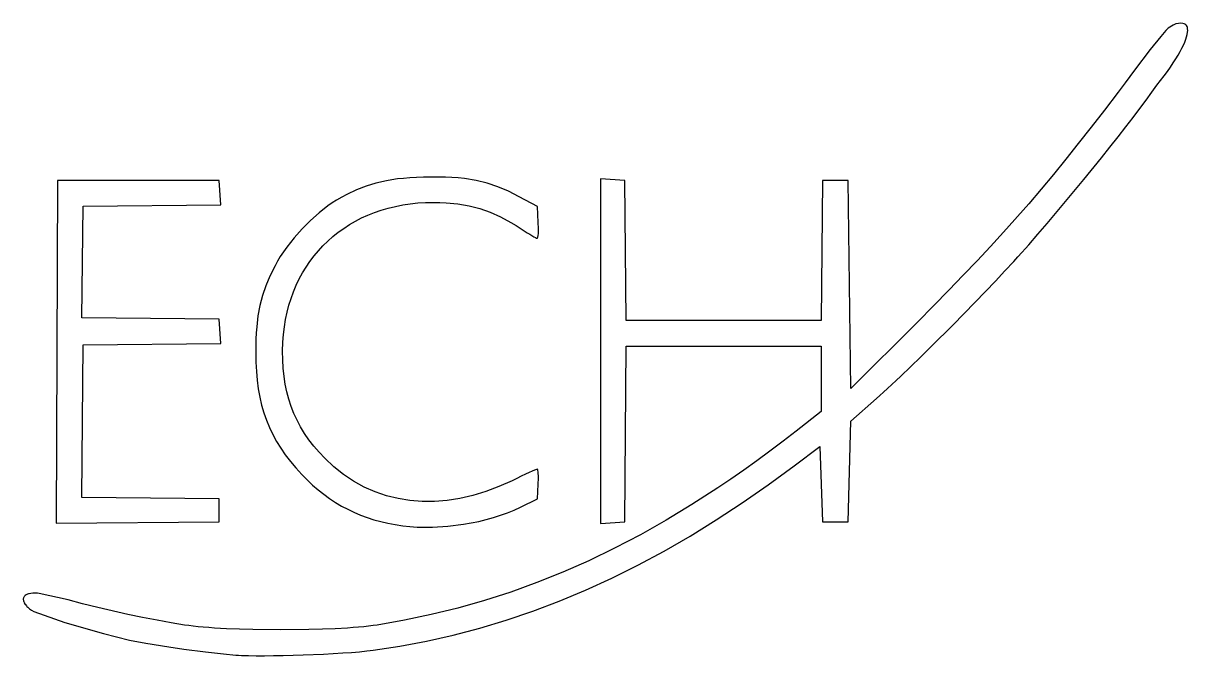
# Model space of a CAD drawing. Extents: x -6 to 160, y 42 to 89.
# Drawn here: x 83.4 to 159.6, y 41.9 to 83.3 of the extents above; entities that cross this region are included whole.
import ezdxf

# ---------------------------------------------------------------- set-up
doc = ezdxf.new("R2010")
doc.units = 0
doc.layers.get('0').update_dxf_attribs({"linetype": 'CONTINUOUS'})

msp = doc.modelspace()

# ---------------------------------------------------------------- linework, layer by layer
at = {"color": 7}
for points in [[(99.81375, 41.876258), (100.44225, 41.886832), (101.75475, 41.923725), (103.0785, 41.979157), (103.71975, 42.012907), (104.33475, 42.050332), (104.913, 42.091057), (105.44475, 42.134707), (105.921, 42.180908), (106.1355, 42.204825), (106.332, 42.22935), (108.084, 42.493583), (109.8315, 42.822832), (111.5745, 43.2171), (113.313, 43.676558), (115.047, 44.201183), (116.77725, 44.791058), (118.503, 45.446332), (120.22575, 46.167082), (121.94475, 46.9533), (123.66, 47.80515), (125.37225, 48.722626), (127.0815, 49.705867), (128.7885, 50.754892), (130.49175, 51.869842), (132.1935, 53.050793), (133.89225, 54.297742), (135.57225, 55.564335), (135.74025, 50.629267), (137.42025, 50.629267), (137.58825, 57.220125), (139.26825, 58.6959), (139.497, 58.89915), (139.743, 59.12085), (140.004, 59.359875), (140.27925, 59.6151), (140.56725, 59.885475), (140.868, 60.1698), (141.50025, 60.7758), (142.16775, 61.424175), (142.86075, 62.105925), (144.28875, 63.5334), (145.71375, 64.98615), (146.40225, 65.6994), (147.063, 66.391875), (147.687, 67.05465), (148.266, 67.678725), (148.53525, 67.973325), (148.79025, 68.25495), (149.0295, 68.522325), (149.2515, 68.7744), (149.84325, 69.4569), (150.44325, 70.157175), (151.6515, 71.592225), (152.8485, 73.042125), (154.0035, 74.4696), (154.557, 75.163275), (155.08875, 75.837375), (155.59575, 76.487175), (156.07425, 77.10795), (156.5205, 77.6952), (156.9315, 78.2442), (157.30275, 78.75015), (157.6305, 79.20855), (157.875, 79.52265), (158.10375, 79.825875), (158.31675, 80.118225), (158.514, 80.399625), (158.69625, 80.66985), (158.862, 80.9286), (159.012, 81.17565), (159.14625, 81.410625), (159.26325, 81.633075), (159.36525, 81.842475), (159.45, 82.0383), (159.51975, 82.220025), (159.57375, 82.386975), (159.61275, 82.538625), (159.63675, 82.6746), (159.64725, 82.794675), (159.64425, 82.898775), (159.62925, 82.9872), (159.603, 83.060625), (159.5655, 83.1201), (159.51975, 83.16705), (159.46575, 83.2029), (159.405, 83.229375), (159.33825, 83.2479), (159.19275, 83.26545), (159.036, 83.259375), (158.871, 83.2245), (158.69925, 83.1492), (158.3655, 82.9374), (158.21625, 82.783425), (157.88325, 82.4007), (157.19475, 81.545925), (156.1665, 80.202525), (155.54775, 79.374975), (155.08725, 78.762375), (154.19175, 77.584575), (153.327, 76.463625), (152.487, 75.392175), (151.6635, 74.363025), (150.852, 73.368825), (150.04575, 72.40215), (149.238, 71.455725), (147.59325, 69.594375), (146.74425, 68.66475), (145.86825, 67.72605), (144.95925, 66.770925), (144.01125, 65.792175), (143.0175, 64.7823), (141.972, 63.7341), (137.5875, 59.365875), (137.42025, 72.9747), (135.74025, 72.9747), (135.65025, 63.8181), (122.89275, 63.8181), (122.8035, 72.9747), (121.20675, 73.077075), (121.20675, 50.526893), (122.8035, 50.629267), (122.892, 62.138025), (135.65625, 62.138025), (135.65625, 57.846975), (134.01825, 56.567625), (133.158, 55.903875), (132.3, 55.258493), (131.445, 54.631417), (130.59225, 54.022568), (129.74175, 53.431717), (128.892, 52.858792), (128.0445, 52.303725), (127.19775, 51.766343), (125.50725, 50.744318), (123.819, 49.791593), (122.13, 48.907493), (120.4395, 48.090901), (118.74375, 47.3409), (117.04275, 46.656683), (115.33275, 46.037175), (113.613, 45.481583), (111.8805, 44.988833), (110.13375, 44.558107), (108.37125, 44.188432), (106.59, 43.8789), (106.3215, 43.840058), (106.02825, 43.803758), (105.7125, 43.76985), (105.37575, 43.73859), (105.02025, 43.7097), (104.64675, 43.683383), (103.85325, 43.638233), (103.008, 43.603057), (102.12525, 43.577858), (100.29375, 43.557608), (98.46225, 43.577407), (97.578, 43.602308), (96.73275, 43.637258), (95.93775, 43.682175), (95.56425, 43.708433), (95.20725, 43.737232), (94.8705, 43.768433), (94.554, 43.802183), (94.26, 43.838482), (93.98925, 43.877257), (93.11475, 44.021093), (92.19525, 44.187435), (91.24275, 44.373863), (90.27375, 44.576887), (88.299, 45.029857), (87.309, 45.276848), (86.36475, 45.525375), (84.46575, 45.950032), (84.35475, 45.961508), (84.27, 45.966915), (84.201, 45.969008), (84.087, 45.967425), (84.057, 45.965857), (83.9205, 45.951532), (83.80425, 45.927757), (83.775, 45.919657), (83.69925, 45.893325), (83.652, 45.872258), (83.61, 45.849083), (83.5545, 45.810383), (83.53725, 45.79575), (83.5155, 45.774307), (83.48325, 45.733875), (83.45925, 45.693008), (83.44725, 45.664282), (83.442, 45.648007), (83.4315, 45.600525), (83.43075, 45.587857), (83.42925, 45.550733), (83.433, 45.505508), (83.4465, 45.445057), (83.45475, 45.41835), (83.49525, 45.327382), (83.5545, 45.233857), (83.56725, 45.217132), (83.63175, 45.138825), (83.6685, 45.09915), (83.7255, 45.043582), (83.79525, 44.981633), (83.83425, 44.9493), (83.958, 44.857132), (84.1125, 44.756707), (86.1555, 44.0511), (88.67175, 43.327732), (90.37725, 42.899482), (91.4565, 42.696832), (92.96325, 42.449708), (93.927, 42.3078), (95.361, 42.11865), (96.5445, 41.986207), (97.35, 41.914957), (97.5255, 41.903482), (97.7205, 41.893808), (98.1615, 41.879708), (98.664, 41.87235), (99.21825, 41.871308)], [(110.2125, 50.28426), (111.22575, 50.344268), (112.242, 50.47125), (113.2425, 50.662425), (113.7315, 50.781075), (114.20925, 50.91465), (114.67425, 51.062843), (115.12425, 51.225217), (115.5555, 51.401393), (115.96725, 51.591068), (117.09075, 52.141275), (117.141, 53.10735), (117.15075, 53.482417), (117.14775, 53.646518), (117.14025, 53.789625), (117.12825, 53.907818), (117.11175, 53.997217), (117.102, 54.029767), (117.0915, 54.053692), (117.0855, 54.062242), (117.0765, 54.070567), (117.0675, 54.073417), (117.0465, 54.069525), (117.01125, 54.058192), (116.89875, 54.014468), (116.73675, 53.945318), (116.532, 53.853893), (116.29125, 53.743117), (116.02125, 53.616225), (115.72875, 53.476125), (115.4205, 53.326042), (114.5625, 52.93695), (113.706, 52.613093), (112.854, 52.354343), (112.0095, 52.160317), (111.1725, 52.030875), (110.3475, 51.9657), (109.53525, 51.9645), (108.738, 52.027118), (107.95725, 52.1532), (107.19675, 52.34256), (106.458, 52.594943), (105.7425, 52.9101), (105.0525, 53.287642), (104.39025, 53.727517), (103.75875, 54.229343), (103.15875, 54.792975), (102.78675, 55.189192), (102.44325, 55.591493), (102.12825, 56.000842), (101.84025, 56.41815), (101.58, 56.8443), (101.34675, 57.28035), (101.13975, 57.7272), (100.95975, 58.18575), (100.80525, 58.656975), (100.677, 59.14185), (100.5735, 59.641275), (100.49475, 60.156225), (100.4415, 60.6876), (100.41225, 61.236375), (100.40625, 61.803525), (100.425, 62.38995), (100.461, 62.895525), (100.51875, 63.390525), (100.5975, 63.87465), (100.69725, 64.3476), (100.81725, 64.808925), (100.95675, 65.25825), (101.11575, 65.6952), (101.29425, 66.11955), (101.49075, 66.530775), (101.706, 66.928575), (101.93925, 67.312575), (102.1905, 67.6824), (102.45825, 68.03775), (102.7425, 68.378175), (103.04325, 68.703375), (103.3605, 69.0129), (103.69275, 69.306525), (104.04, 69.583725), (104.40225, 69.844275), (104.7795, 70.087725), (105.17025, 70.313775), (105.5745, 70.521975), (105.99225, 70.71195), (106.422, 70.883475), (106.86525, 71.0361), (107.31975, 71.16945), (107.78625, 71.28315), (108.264, 71.376825), (108.753, 71.45025), (109.25175, 71.502825), (109.761, 71.5344), (110.28, 71.544525), (110.7, 71.5383), (111.10575, 71.520525), (111.87675, 71.4483), (112.6065, 71.324025), (113.307, 71.144025), (113.9895, 70.904625), (114.6675, 70.602075), (115.35225, 70.2327), (115.701, 70.0218), (116.415, 69.5604), (116.57925, 69.458775), (116.727, 69.370125), (116.8545, 69.296925), (116.958, 69.241575), (117.03225, 69.20655), (117.0675, 69.19515), (117.07725, 69.1947), (117.08625, 69.1998), (117.0915, 69.2064), (117.09675, 69.215625), (117.1155, 69.276375), (117.13125, 69.372525), (117.1425, 69.4998), (117.14925, 69.653775), (117.1515, 69.830325), (117.141, 70.23405), (117.09075, 71.2737), (115.89375, 71.91705), (115.185, 72.2715), (114.48825, 72.563475), (113.787, 72.796275), (113.06475, 72.97335), (112.305, 73.098), (111.90525, 73.141725), (111.4905, 73.173675), (111.057, 73.19415), (110.60475, 73.20375), (110.13, 73.2027), (109.63125, 73.191525), (109.1685, 73.1733), (108.73125, 73.148025), (108.318, 73.115025), (107.92575, 73.0737), (107.5515, 73.023375), (107.19375, 72.963375), (106.515, 72.81165), (105.87, 72.6132), (105.23775, 72.3627), (104.5995, 72.0549), (104.271, 71.877825), (103.93425, 71.6844), (103.6545, 71.51025), (103.37025, 71.3151), (102.7965, 70.869075), (102.2265, 70.360875), (101.67375, 69.804975), (101.151, 69.216), (100.67325, 68.6085), (100.254, 67.996875), (100.07025, 67.694175), (99.906, 67.395825), (99.57675, 66.72435), (99.3045, 66.078825), (99.0855, 65.440875), (98.91525, 64.79205), (98.79, 64.11375), (98.706, 63.387675), (98.6775, 63.000825), (98.658, 62.59515), (98.64675, 62.168325), (98.643, 61.71795), (98.65275, 61.0854), (98.6835, 60.478725), (98.736, 59.8962), (98.81025, 59.3361), (98.907, 58.7967), (99.027, 58.276275), (99.17175, 57.7731), (99.3405, 57.28545), (99.53475, 56.8116), (99.75525, 56.349825), (100.002, 55.898392), (100.2765, 55.4556), (100.57875, 55.019692), (100.9095, 54.588968), (101.2695, 54.161693), (101.6595, 53.736142), (102.01125, 53.379892), (102.369, 53.0445), (102.73275, 52.72965), (103.1025, 52.435043), (103.4805, 52.1604), (103.866, 51.905468), (104.25975, 51.669975), (104.66175, 51.453518), (105.07425, 51.256035), (105.4965, 51.077017), (105.92925, 50.9163), (106.3725, 50.77365), (106.8285, 50.648618), (107.29575, 50.54115), (107.7765, 50.450693), (108.27075, 50.377192), (108.7395, 50.326493), (109.221, 50.294325), (109.713, 50.280375)], [(96.258, 50.628968), (96.258, 52.141042), (87.264, 52.230517), (87.35325, 62.22165), (96.36, 62.31135), (96.258, 63.90195), (87.2625, 63.991425), (87.35325, 71.2944), (96.36, 71.384025), (96.258, 72.974625), (85.67325, 72.974625), (85.587, 50.540017)]]:
    msp.add_lwpolyline(points, close=True, dxfattribs=at)

doc.saveas('drawing.dxf')
